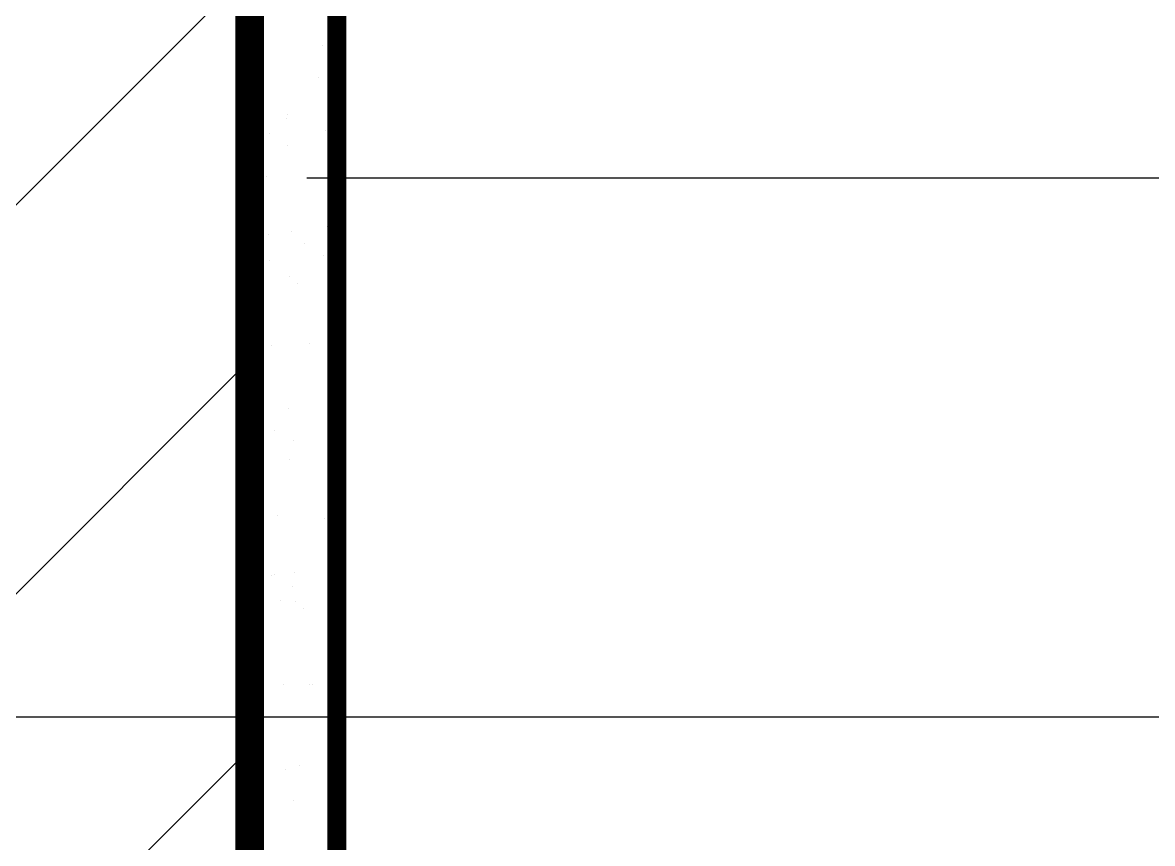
# Model space of a CAD drawing. Extents: x 0 to 21025, y 0 to 14850.
# Drawn here: x 6951 to 7465, y 10563 to 10936 of the extents above; entities that cross this region are included whole.
import ezdxf

# ---------------------------------------------------------------- set-up
doc = ezdxf.new("R2010")
doc.units = 0
doc.header["$LTSCALE"] = 175
doc.layers.get('0').update_dxf_attribs({"linetype": 'CONTINUOUS'})
for name, color, linetype in [('LEGENDE-35', 7, 'CONTINUOUS'), ('MAUERWERK', 6, 'CONTINUOUS'), ('SCHRAFFUR', 2, 'CONTINUOUS')]:
    doc.layers.add(name, color=color, linetype=linetype)

# ---------------------------------------------------------------- blocks, each defined once
blk = doc.blocks.new('*X13')
at = {"color": 0}
for p, q in [((5708.446515, 9243.980421), (6622.135223, 10157.669129)), ((5731.668685, 9090.425896), (6622.135223, 9980.892434)), ((5908.445381, 9090.425896), (6622.135223, 9804.115738))]:
    blk.add_line(p, q, dxfattribs=at)

msp = doc.modelspace()

# ---------------------------------------------------------------- linework, layer by layer
at = {"color": 0}
for p, q in [((7087.327678, 10925.149574), (7087.327678, 10925.149574)), ((7085.504797, 10910.635534), (7085.504797, 10910.635534)), ((7060.353665, 10904.451685), (7060.353665, 10904.451685)), ((7070.833752, 10892.288562), (7070.833752, 10892.288562)), ((7071.18475, 10893.758211), (7071.18475, 10893.758211)), ((7062.861358, 10885.269271), (7062.861358, 10885.269271)), ((7088.587546, 10886.613098), (7088.587546, 10886.613098)), ((7071.295272, 10879.896275), (7071.295272, 10879.896275)), ((7091.091238, 10875.517276), (7091.091238, 10875.517276)), ((7061.613532, 10865.91521), (7061.613532, 10865.91521)), ((7089.847413, 10848.076623), (7089.847413, 10848.076623)), ((7073.013978, 10840.792584), (7073.013978, 10840.792584)), ((7089.273674, 10842.933213), (7089.273674, 10842.933213)), ((7062.603807, 10839.422059), (7062.603807, 10839.422059)), ((7079.013925, 10835.187227), (7079.013925, 10835.187227)), ((7062.873399, 10827.378734), (7062.873399, 10827.378734)), ((7087.447839, 10829.814231), (7087.447839, 10829.814231)), ((7071.961326, 10820.400949), (7071.961326, 10820.400949)), ((7075.647713, 10817.022998), (7075.647713, 10817.022998)), ((7091.10728, 10809.540148), (7091.10728, 10809.540148)), ((7093.047458, 10801.079069), (7093.047458, 10801.079069)), ((7081.043729, 10790.06671), (7081.043729, 10790.06671)), ((7091.4539, 10791.437235), (7091.4539, 10791.437235)), ((7064.133266, 10788.842259), (7064.133266, 10788.842259)), ((7092.367147, 10771.003672), (7092.367147, 10771.003672)), ((7056.5178, 10761.906671), (7056.5178, 10761.906671)), ((7071.679661, 10760.276219), (7071.679661, 10760.276219)), ((7065.393134, 10750.305784), (7065.393134, 10750.305784)), ((7073.917546, 10745.962742), (7073.917546, 10745.962742)), ((7072.318062, 10737.134943), (7072.318062, 10737.134943)), ((7057.470137, 10729.53696), (7057.470137, 10729.53696)), ((7093.627014, 10732.467197), (7093.627014, 10732.467197)), ((7066.653001, 10711.769308), (7066.653001, 10711.769308)), ((7087.832229, 10710.194174), (7087.832229, 10710.194174)), ((7090.757983, 10687.779594), (7090.757983, 10687.779594)), ((7064.088117, 10684.268439), (7064.088117, 10684.268439)), ((7065.188789, 10684.827912), (7065.188789, 10684.827912)), ((7074.498288, 10685.638964), (7074.498288, 10685.638964)), ((7073.622704, 10679.454916), (7073.622704, 10679.454916)), ((7067.912868, 10673.232833), (7067.912868, 10673.232833)), ((7074.694121, 10672.60548), (7074.694121, 10672.60548)), ((7078.380508, 10669.227529), (7078.380508, 10669.227529)), ((7092.93821, 10636.283615), (7092.93821, 10636.283615)), ((7069.172735, 10634.696358), (7069.172735, 10634.696358)), ((7081.341357, 10634.745867), (7081.341357, 10634.745867)), ((7082.528039, 10634.91309), (7082.528039, 10634.91309)), ((7089.775271, 10629.372871), (7089.775271, 10629.372871)), ((7057.854526, 10609.916904), (7057.854526, 10609.916904)), ((7059.250596, 10614.111202), (7059.250596, 10614.111202)), ((7070.432602, 10596.159882), (7070.432602, 10596.159882)), ((7076.650341, 10598.167273), (7076.650341, 10598.167273)), ((7057.542675, 10579.840694), (7057.542675, 10579.840694)), ((7073.802371, 10581.981323), (7073.802371, 10581.981323))]:
    msp.add_line(p, q, dxfattribs=at)
at = {"layer": 'LEGENDE-35'}
for points in [[(8365, 10620), (6850, 10620), (6850, 10930)], [(8365, 10865), (7080, 10865)]]:
    msp.add_lwpolyline(points, dxfattribs=at)
at = {"layer": 'MAUERWERK', "const_width": 8.75}
for points in [[(7056.15625, 11225.782507), (7093.65625, 11225.782507), (7093.65625, 9540.782507)], [(7056.15625, 9540.782507), (7056.15625, 11225.782507)]]:
    msp.add_lwpolyline(points, dxfattribs=at)
at = {"layer": 'MAUERWERK', "const_width": 12.5}
msp.add_lwpolyline([(6141.15625, 9890.782507), (7053.65625, 9890.782507), (7053.65625, 11143.282507), (6141.15625, 11143.282507)], close=True, dxfattribs=at)

# ---------------------------------------------------------------- block references
at = {"layer": 'SCHRAFFUR'}
msp.add_blockref('*X13', (431.15625, 800.782507), dxfattribs=at)

doc.saveas('drawing.dxf')
